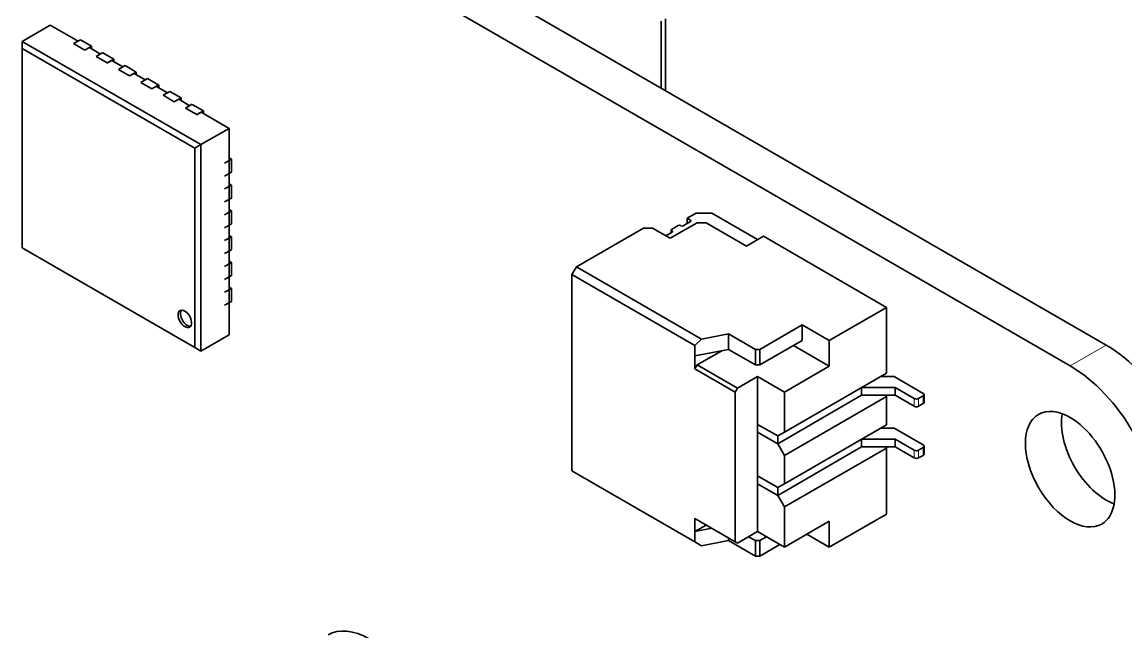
# Model space of a CAD drawing. Extents: x 386 to 1090, y 188 to 736.
# Drawn here: x 740.25 to 757.7, y 711.34 to 720.98 of the extents above; entities that cross this region are included whole.
import ezdxf

# ---------------------------------------------------------------- set-up
doc = ezdxf.new("R2010")
doc.units = 0

msp = doc.modelspace()

# ---------------------------------------------------------------- linework, layer by layer
at = {"color": 7, "lineweight": 35, "ltscale": 0.410289}
msp.add_line((757.387, 715.877), (743.174, 724.083), dxfattribs=at)
at = {"color": 7, "lineweight": 35, "ltscale": 0.41029}
msp.add_line((756.818, 715.549), (742.605, 723.755), dxfattribs=at)
at = {"color": 7, "lineweight": 35, "ltscale": 0.01286}
msp.add_line((740.697, 720.935), (740.252, 720.678), dxfattribs=at)
at = {"color": 7, "lineweight": 35, "ltscale": 0.012716}
msp.add_line((740.697, 720.935), (741.138, 720.681), dxfattribs=at)
at = {"color": 7, "lineweight": 35, "ltscale": 0.026404}
msp.add_line((750.353, 719.939), (750.353, 720.995), dxfattribs=at)
at = {"color": 7, "lineweight": 35, "ltscale": 0.028445}
msp.add_line((750.423, 721.036), (750.423, 719.898), dxfattribs=at)
at = {"color": 7, "lineweight": 35, "ltscale": 0.002858}
for p, q in [((740.252, 720.564), (740.252, 720.678)), ((742.98, 718.989), (743.079, 719.046)), ((742.98, 715.839), (743.079, 715.781))]:
    msp.add_line(p, q, dxfattribs=at)
at = {"color": 7, "lineweight": 35, "ltscale": 0.081609}
for p, q in [((743.079, 719.046), (740.252, 720.678)), ((743.079, 715.781), (743.079, 719.046))]:
    msp.add_line(p, q, dxfattribs=at)
at = {"color": 7, "lineweight": 35, "ltscale": 0.003061}
for p, q in [((741.173, 720.704), (741.067, 720.642)), ((741.704, 720.398), (741.598, 720.336)), ((750.518, 717.706), (750.624, 717.768)), ((753.522, 715.207), (753.522, 715.085)), ((754.051, 715.207), (754.051, 715.085)), ((752.301, 714.503), (752.195, 714.441)), ((754.508, 714.278), (754.508, 714.156)), ((751.877, 713.809), (751.877, 713.686)), ((752.301, 713.686), (752.195, 713.625)), ((752.195, 713.502), (752.195, 713.625))]:
    msp.add_line(p, q, dxfattribs=at)
at = {"color": 7, "lineweight": 35, "ltscale": 0.005103}
for p, q in [((741.244, 720.54), (741.067, 720.642)), ((741.173, 720.703), (741.35, 720.601)), ((741.527, 720.499), (741.704, 720.397)), ((741.668, 720.375), (741.845, 720.273)), ((741.951, 720.132), (741.774, 720.234)), ((741.88, 720.295), (742.057, 720.193)), ((742.022, 720.171), (742.199, 720.068)), ((742.588, 719.886), (742.764, 719.784)), ((742.658, 719.724), (742.481, 719.826)), ((742.729, 719.762), (742.906, 719.66)), ((743.012, 719.52), (742.835, 719.622)), ((742.941, 719.682), (743.118, 719.58)), ((743.56, 718.815), (743.56, 718.611)), ((743.524, 718.59), (743.524, 718.386)), ((743.524, 718.386), (743.524, 718.182)), ((743.56, 718.406), (743.56, 718.202)), ((743.524, 718.182), (743.524, 717.978)), ((743.524, 717.978), (743.524, 717.774)), ((743.56, 717.998), (743.56, 717.794)), ((743.524, 717.774), (743.524, 717.57)), ((743.524, 717.57), (743.524, 717.365)), ((743.56, 717.59), (743.56, 717.386)), ((743.524, 717.161), (743.524, 716.957)), ((743.56, 717.182), (743.56, 716.978)), ((743.524, 716.753), (743.524, 716.549)), ((750.887, 713.135), (750.887, 712.931)), ((751.064, 713.033), (750.887, 712.931))]:
    msp.add_line(p, q, dxfattribs=at)
at = {"color": 7, "lineweight": 35, "ltscale": 0.003062}
for p, q in [((741.35, 720.602), (741.244, 720.54)), ((741.527, 720.5), (741.421, 720.438)), ((741.88, 720.295), (741.774, 720.234)), ((742.057, 720.193), (741.951, 720.132)), ((742.234, 720.091), (742.128, 720.03)), ((742.411, 719.989), (742.305, 719.928)), ((743.118, 719.581), (743.012, 719.52)), ((743.56, 718.406), (743.454, 718.345)), ((743.56, 718.202), (743.454, 718.141)), ((743.56, 717.998), (743.454, 717.937)), ((743.56, 717.794), (743.454, 717.732)), ((743.56, 717.385), (743.454, 717.324)), ((743.56, 717.181), (743.454, 717.12)), ((743.56, 716.977), (743.454, 716.916)), ((743.56, 716.773), (743.454, 716.712)), ((754.508, 715.095), (754.508, 714.972)), ((751.877, 714.625), (751.877, 714.503)), ((752.195, 714.319), (752.195, 714.441)), ((753.522, 714.391), (753.522, 714.268)), ((754.051, 714.391), (754.051, 714.268)), ((750.887, 712.768), (750.993, 712.706))]:
    msp.add_line(p, q, dxfattribs=at)
at = {"color": 7, "lineweight": 35, "ltscale": 0.002044}
msp.add_line((741.315, 720.58), (741.244, 720.54), dxfattribs=at)
at = {"color": 7, "lineweight": 35, "ltscale": 0.001031}
for p, q in [((741.35, 720.601), (741.35, 720.56)), ((741.704, 720.397), (741.704, 720.355)), ((742.057, 720.193), (742.057, 720.151)), ((742.411, 719.988), (742.411, 719.947)), ((742.764, 719.784), (742.764, 719.743))]:
    msp.add_line(p, q, dxfattribs=at)
at = {"color": 7, "lineweight": 35, "ltscale": 0.078751}
for p, q in [((740.252, 717.414), (740.252, 720.564)), ((740.252, 720.564), (742.98, 718.989)), ((742.98, 718.989), (742.98, 715.839)), ((742.98, 715.839), (740.252, 717.414))]:
    msp.add_line(p, q, dxfattribs=at)
at = {"color": 7, "lineweight": 35, "ltscale": 0.005104}
for p, q in [((741.315, 720.579), (741.491, 720.477)), ((741.598, 720.336), (741.421, 720.438)), ((742.305, 719.928), (742.128, 720.03)), ((743.524, 718.794), (743.524, 718.59)), ((743.524, 717.365), (743.524, 717.161)), ((743.524, 716.957), (743.524, 716.753)), ((743.56, 716.774), (743.56, 716.569)), ((750.887, 715.503), (750.887, 715.707))]:
    msp.add_line(p, q, dxfattribs=at)
at = {"color": 7, "lineweight": 35, "ltscale": 0.002043}
for p, q in [((741.668, 720.376), (741.598, 720.335)), ((742.022, 720.172), (741.951, 720.131)), ((742.375, 719.968), (742.305, 719.927)), ((742.729, 719.764), (742.658, 719.723)), ((743.083, 719.56), (743.012, 719.519)), ((754.493, 715.074), (754.423, 715.033))]:
    msp.add_line(p, q, dxfattribs=at)
at = {"color": 7, "lineweight": 35, "ltscale": 0.005105}
for p, q in [((742.234, 720.091), (742.411, 719.988)), ((742.375, 719.966), (742.552, 719.864))]:
    msp.add_line(p, q, dxfattribs=at)
at = {"color": 7, "lineweight": 35, "ltscale": 0.003063}
for p, q in [((742.587, 719.887), (742.481, 719.826)), ((742.764, 719.785), (742.658, 719.724)), ((742.941, 719.683), (742.835, 719.622)), ((743.56, 718.814), (743.454, 718.753)), ((743.56, 718.61), (743.454, 718.549)), ((743.56, 717.59), (743.454, 717.528)), ((743.56, 716.569), (743.454, 716.508)), ((751.736, 712.849), (751.842, 712.788)), ((751.912, 712.788), (752.018, 712.849))]:
    msp.add_line(p, q, dxfattribs=at)
at = {"color": 7, "lineweight": 35, "ltscale": 0.012757}
msp.add_line((743.082, 719.558), (743.524, 719.303), dxfattribs=at)
at = {"color": 7, "lineweight": 35, "ltscale": 0.001035}
msp.add_line((743.118, 719.58), (743.118, 719.539), dxfattribs=at)
at = {"color": 7, "lineweight": 35, "ltscale": 0.012859}
for p, q in [((743.524, 719.303), (743.079, 719.046)), ((743.524, 716.039), (743.079, 715.781))]:
    msp.add_line(p, q, dxfattribs=at)
at = {"color": 7, "lineweight": 35, "ltscale": 0.012717}
msp.add_line((743.524, 719.303), (743.524, 718.794), dxfattribs=at)
at = {"color": 7, "lineweight": 35, "ltscale": 0.002041}
for p, q in [((743.454, 718.753), (743.524, 718.794)), ((743.454, 718.345), (743.524, 718.386)), ((743.454, 717.937), (743.524, 717.978)), ((743.454, 717.529), (743.524, 717.57)), ((743.454, 717.12), (743.524, 717.161))]:
    msp.add_line(p, q, dxfattribs=at)
at = {"color": 7, "lineweight": 35, "ltscale": 0.001034}
for p, q in [((743.524, 718.835), (743.56, 718.815)), ((743.524, 718.427), (743.56, 718.406)), ((743.524, 718.019), (743.56, 717.998)), ((743.524, 717.611), (743.56, 717.59)), ((743.524, 717.202), (743.56, 717.182)), ((743.524, 716.794), (743.56, 716.774))]:
    msp.add_line(p, q, dxfattribs=at)
at = {"color": 7, "lineweight": 35, "ltscale": 0.012247}
for p, q in [((750.922, 717.809), (750.498, 717.565)), ((751.842, 715.809), (751.417, 716.054)), ((751.417, 715.809), (751.842, 715.564)), ((752.301, 715.135), (751.877, 715.38)), ((751.842, 712.543), (751.417, 712.788))]:
    msp.add_line(p, q, dxfattribs=at)
at = {"color": 7, "lineweight": 35, "ltscale": 0.003316}
msp.add_line((750.701, 717.764), (750.816, 717.83), dxfattribs=at)
at = {"color": 7, "lineweight": 35, "ltscale": 0.004084}
msp.add_line((750.905, 717.963), (750.763, 717.881), dxfattribs=at)
at = {"color": 7, "lineweight": 35, "ltscale": 0.001531}
msp.add_line((750.763, 717.881), (750.816, 717.85), dxfattribs=at)
at = {"color": 7, "lineweight": 35, "ltscale": 0.00204}
for p, q in [((750.763, 717.881), (750.763, 717.799)), ((743.454, 716.712), (743.524, 716.753))]:
    msp.add_line(p, q, dxfattribs=at)
at = {"color": 7, "lineweight": 13, "ltscale": 0.000511169}
for p, q in [((750.816, 717.85), (750.816, 717.83)), ((750.525, 717.682), (750.525, 717.661))]:
    msp.add_line(p, q, dxfattribs=at)
at = {"color": 7, "lineweight": 35, "ltscale": 0.006186}
msp.add_line((750.905, 717.963), (751.152, 717.963), dxfattribs=at)
at = {"color": 7, "lineweight": 35, "ltscale": 0.003535}
for p, q in [((751.064, 717.809), (750.922, 717.809)), ((750.215, 717.728), (750.074, 717.728))]:
    msp.add_line(p, q, dxfattribs=at)
at = {"color": 7, "lineweight": 35, "ltscale": 0.018372}
for p, q in [((751.7, 717.442), (751.064, 717.809)), ((750.922, 715.564), (751.559, 715.197)), ((750.887, 713.135), (751.523, 712.768))]:
    msp.add_line(p, q, dxfattribs=at)
at = {"color": 7, "lineweight": 35, "ltscale": 0.020923}
msp.add_line((751.877, 717.544), (751.152, 717.963), dxfattribs=at)
at = {"color": 7, "lineweight": 35, "ltscale": 0.030619}
msp.add_line((749.013, 717.115), (750.074, 717.728), dxfattribs=at)
at = {"color": 7, "lineweight": 35, "ltscale": 0.008164}
msp.add_line((750.498, 717.565), (750.215, 717.728), dxfattribs=at)
at = {"color": 7, "lineweight": 35, "ltscale": 0.002805}
msp.add_line((750.427, 717.605), (750.525, 717.661), dxfattribs=at)
at = {"color": 7, "lineweight": 35, "ltscale": 0.001076}
msp.add_line((750.51, 717.696), (750.51, 717.653), dxfattribs=at)
at = {"color": 7, "lineweight": 35, "ltscale": 0.000202321}
msp.add_line((750.518, 717.686), (750.525, 717.682), dxfattribs=at)
at = {"color": 7, "lineweight": 13, "ltscale": 0.000714111}
msp.add_line((750.518, 717.686), (750.518, 717.657), dxfattribs=at)
at = {"color": 7, "lineweight": 35, "ltscale": 0.000203646}
msp.add_line((750.659, 717.768), (750.666, 717.764), dxfattribs=at)
at = {"color": 7, "lineweight": 35, "ltscale": 0.007756}
msp.add_line((751.969, 717.597), (751.7, 717.442), dxfattribs=at)
at = {"color": 7, "lineweight": 35, "ltscale": 0.056135}
for p, q in [((751.969, 717.597), (753.914, 716.474)), ((750.887, 715.87), (748.943, 716.993)), ((748.943, 713.89), (750.887, 712.768))]:
    msp.add_line(p, q, dxfattribs=at)
at = {"color": 7, "lineweight": 35, "ltscale": 0.003536}
msp.add_line((748.943, 716.993), (749.013, 717.115), dxfattribs=at)
at = {"color": 7, "lineweight": 35, "ltscale": 0.057156}
msp.add_line((749.013, 717.115), (750.993, 715.972), dxfattribs=at)
at = {"color": 7, "lineweight": 35, "ltscale": 0.077567}
msp.add_line((748.943, 713.89), (748.943, 716.993), dxfattribs=at)
at = {"color": 7, "lineweight": 35, "ltscale": 0.012758}
msp.add_line((743.524, 716.549), (743.524, 716.039), dxfattribs=at)
at = {"color": 7, "lineweight": 35, "ltscale": 0.026128}
for p, q in [((753.914, 716.474), (753.008, 715.952)), ((753.914, 713.208), (753.008, 712.686))]:
    msp.add_line(p, q, dxfattribs=at)
at = {"color": 7, "lineweight": 35, "ltscale": 0.026025}
for p, q in [((753.914, 715.433), (753.914, 716.474)), ((753.914, 713.208), (753.914, 714.25))]:
    msp.add_line(p, q, dxfattribs=at)
at = {"color": 7, "lineweight": 35, "ltscale": 0.010801}
for p, q in [((750.993, 715.972), (751.417, 716.054)), ((750.993, 712.706), (751.417, 712.788))]:
    msp.add_line(p, q, dxfattribs=at)
at = {"color": 7, "lineweight": 35, "ltscale": 0.006123}
for p, q in [((751.417, 715.809), (751.417, 716.054)), ((751.842, 715.564), (751.842, 715.809)), ((751.912, 715.564), (751.912, 715.809)), ((751.842, 712.788), (751.842, 712.543)), ((751.912, 712.788), (751.912, 712.543))]:
    msp.add_line(p, q, dxfattribs=at)
at = {"color": 7, "lineweight": 35, "ltscale": 0.019392}
for p, q in [((752.584, 716.197), (751.912, 715.809)), ((751.912, 715.564), (752.584, 715.952))]:
    msp.add_line(p, q, dxfattribs=at)
at = {"color": 7, "lineweight": 35, "ltscale": 0.012249}
msp.add_line((753.008, 715.952), (752.584, 716.197), dxfattribs=at)
at = {"color": 7, "lineweight": 35, "ltscale": 0.006125}
msp.add_line((752.584, 715.952), (752.584, 716.197), dxfattribs=at)
at = {"color": 7, "lineweight": 35, "ltscale": 0.00368}
msp.add_line((750.993, 715.972), (750.887, 715.87), dxfattribs=at)
at = {"color": 7, "lineweight": 35, "ltscale": 0.004082}
msp.add_line((750.887, 715.707), (750.887, 715.87), dxfattribs=at)
at = {"color": 7, "lineweight": 35, "ltscale": 0.01633}
msp.add_line((753.008, 715.544), (752.443, 715.87), dxfattribs=at)
at = {"color": 7, "lineweight": 35, "ltscale": 0.010205}
msp.add_line((753.008, 715.544), (753.008, 715.952), dxfattribs=at)
at = {"color": 7, "lineweight": 13, "ltscale": 0.016432}
msp.add_line((757.387, 715.877), (756.818, 715.549), dxfattribs=at)
at = {"color": 7, "lineweight": 35, "ltscale": 0.013502}
msp.add_line((751.417, 715.809), (750.887, 715.707), dxfattribs=at)
at = {"color": 7, "lineweight": 35, "ltscale": 0.011227}
for p, q in [((751.311, 715.789), (750.922, 715.564)), ((753.914, 714.617), (753.914, 715.066))]:
    msp.add_line(p, q, dxfattribs=at)
at = {"color": 7, "lineweight": 35, "ltscale": 0.001767}
for p, q in [((751.912, 715.809), (751.842, 715.809)), ((751.842, 715.564), (751.912, 715.564)), ((751.559, 715.197), (751.523, 715.135)), ((751.842, 712.788), (751.912, 712.788)), ((751.912, 712.543), (751.842, 712.543))]:
    msp.add_line(p, q, dxfattribs=at)
at = {"color": 7, "lineweight": 35, "ltscale": 0.001768}
msp.add_line((750.887, 715.503), (750.922, 715.564), dxfattribs=at)
at = {"color": 7, "lineweight": 35, "ltscale": 0.020414}
for p, q in [((753.008, 715.544), (752.301, 715.135)), ((753.008, 713.094), (752.301, 712.686))]:
    msp.add_line(p, q, dxfattribs=at)
at = {"color": 7, "lineweight": 35, "ltscale": 0.018371}
msp.add_line((751.523, 715.135), (750.887, 715.503), dxfattribs=at)
at = {"color": 7, "lineweight": 35, "ltscale": 0.009185}
for p, q in [((751.877, 715.38), (751.559, 715.197)), ((751.559, 712.747), (751.877, 712.931))]:
    msp.add_line(p, q, dxfattribs=at)
at = {"color": 7, "lineweight": 35, "ltscale": 0.018881}
for p, q in [((751.877, 715.38), (751.877, 714.625)), ((751.877, 713.686), (751.877, 712.931))]:
    msp.add_line(p, q, dxfattribs=at)
at = {"color": 7, "lineweight": 35, "ltscale": 0.046542}
for p, q in [((752.301, 714.503), (753.914, 715.433)), ((752.301, 714.135), (753.914, 715.066))]:
    msp.add_line(p, q, dxfattribs=at)
at = {"color": 7, "lineweight": 35, "ltscale": 0.005302}
for p, q in [((753.822, 715.38), (754.034, 715.38)), ((753.822, 714.564), (754.034, 714.564))]:
    msp.add_line(p, q, dxfattribs=at)
at = {"color": 7, "lineweight": 35, "ltscale": 0.013269}
msp.add_line((754.034, 715.38), (754.493, 715.115), dxfattribs=at)
at = {"color": 7, "lineweight": 35, "ltscale": 0.013232}
for p, q in [((754.051, 715.207), (753.522, 715.207)), ((754.051, 715.085), (753.522, 715.085)), ((754.051, 714.391), (753.522, 714.391)), ((754.051, 714.268), (753.522, 714.268))]:
    msp.add_line(p, q, dxfattribs=at)
at = {"color": 7, "lineweight": 35, "ltscale": 0.008692}
for p, q in [((754.352, 715.033), (754.051, 715.207)), ((754.352, 714.911), (754.051, 715.085)), ((754.352, 714.217), (754.051, 714.391)), ((754.352, 714.094), (754.051, 714.268))]:
    msp.add_line(p, q, dxfattribs=at)
at = {"color": 7, "lineweight": 35, "ltscale": 0.059196}
msp.add_line((751.523, 712.768), (751.523, 715.135), dxfattribs=at)
at = {"color": 7, "lineweight": 35, "ltscale": 0.038288}
for p, q in [((753.522, 715.085), (752.195, 714.319)), ((752.195, 714.319), (753.522, 715.085))]:
    msp.add_line(p, q, dxfattribs=at)
at = {"color": 7, "lineweight": 35, "ltscale": 0.01582}
for p, q in [((752.301, 715.135), (752.301, 714.503)), ((752.301, 713.319), (752.301, 712.686))]:
    msp.add_line(p, q, dxfattribs=at)
at = {"color": 7, "lineweight": 35, "ltscale": 0.000539404}
for p, q in [((753.903, 715.085), (753.914, 715.066)), ((753.903, 714.268), (753.914, 714.25))]:
    msp.add_line(p, q, dxfattribs=at)
at = {"color": 7, "lineweight": 13, "ltscale": 0.003061}
for p, q in [((754.352, 715.033), (754.352, 714.911)), ((754.423, 715.033), (754.423, 714.911))]:
    msp.add_line(p, q, dxfattribs=at)
at = {"color": 7, "lineweight": 13, "ltscale": 0.003062}
for p, q in [((754.493, 715.074), (754.493, 714.952)), ((754.352, 714.217), (754.352, 714.094)), ((754.423, 714.217), (754.423, 714.094)), ((754.493, 714.258), (754.493, 714.135))]:
    msp.add_line(p, q, dxfattribs=at)
at = {"color": 7, "lineweight": 35, "ltscale": 0.002042}
for p, q in [((754.493, 714.952), (754.423, 714.911)), ((754.493, 714.258), (754.423, 714.217)), ((754.493, 714.135), (754.423, 714.094))]:
    msp.add_line(p, q, dxfattribs=at)
at = {"color": 7, "lineweight": 35, "ltscale": 0.009186}
for p, q in [((752.195, 714.441), (751.877, 714.625)), ((752.195, 714.441), (751.877, 714.625)), ((751.877, 714.503), (752.195, 714.319)), ((751.877, 714.503), (752.195, 714.319)), ((752.195, 713.625), (751.877, 713.809)), ((752.195, 713.625), (751.877, 713.809)), ((751.877, 713.686), (752.195, 713.502)), ((751.877, 713.686), (752.195, 713.502)), ((752.231, 712.727), (751.912, 712.543))]:
    msp.add_line(p, q, dxfattribs=at)
at = {"color": 7, "lineweight": 35, "ltscale": 0.017351}
msp.add_line((751.877, 714.503), (751.877, 713.809), dxfattribs=at)
at = {"color": 7, "lineweight": 35, "ltscale": 0.046541}
for p, q in [((752.301, 713.686), (753.914, 714.617)), ((752.301, 713.319), (753.914, 714.25))]:
    msp.add_line(p, q, dxfattribs=at)
at = {"color": 7, "lineweight": 35, "ltscale": 0.013268}
msp.add_line((754.034, 714.564), (754.493, 714.299), dxfattribs=at)
at = {"color": 7, "lineweight": 35, "ltscale": 0.005303}
for p, q in [((752.195, 714.319), (752.301, 714.135)), ((752.195, 713.502), (752.301, 713.319))]:
    msp.add_line(p, q, dxfattribs=at)
at = {"color": 7, "lineweight": 35, "ltscale": 0.038287}
for p, q in [((753.522, 714.268), (752.195, 713.502)), ((752.195, 713.502), (753.522, 714.268))]:
    msp.add_line(p, q, dxfattribs=at)
at = {"color": 7, "lineweight": 35, "ltscale": 0.011226}
msp.add_line((752.301, 714.135), (752.301, 713.686), dxfattribs=at)
at = {"color": 7, "lineweight": 35, "ltscale": 0.010207}
for p, q in [((753.008, 713.094), (753.008, 712.686)), ((753.008, 712.686), (752.655, 712.89))]:
    msp.add_line(p, q, dxfattribs=at)
at = {"color": 7, "lineweight": 35, "ltscale": 0.00675}
msp.add_line((751.152, 712.982), (750.887, 712.931), dxfattribs=at)
at = {"color": 7, "lineweight": 35, "ltscale": 0.004083}
msp.add_line((750.887, 712.931), (750.887, 712.768), dxfattribs=at)
at = {"color": 7, "lineweight": 35, "ltscale": 0.012248}
msp.add_line((751.877, 712.931), (752.301, 712.686), dxfattribs=at)
at = {"color": 7, "lineweight": 35, "ltscale": 0.001021}
msp.add_line((751.417, 712.829), (751.417, 712.788), dxfattribs=at)
at = {"color": 7, "lineweight": 35, "ltscale": 0.00102}
msp.add_line((751.523, 712.768), (751.559, 712.747), dxfattribs=at)
at = {"color": 7, "lineweight": 35}
for centre, major_axis, start_param, end_param in [((750.799, 717.84), (-0.025, 0), 3.141593, 3.926991), ((750.799, 717.84), (-0.025, 0), 2.356194, 3.141593), ((750.535, 717.696), (-0.025, 0), 5.497787, 6.283185), ((750.535, 717.696), (-0.025, 0), 0, 0.785398), ((750.507, 717.672), (0.025, 0), 0, 0.785398), ((750.507, 717.672), (0.025, 0), 5.497787, 6.283185), ((750.641, 717.757), (0.025, 0), 0.785398, 2.356194), ((750.684, 717.774), (-0.025, 0), 0.785398, 2.356194), ((742.824, 716.293), (0.075, -0.13), 3.141593, 6.283185), ((742.86, 716.314), (0.075, -0.13), 3.378138, 6.046641), ((742.824, 716.293), (0.075, -0.13), 0.785398, 3.141593), ((742.824, 716.293), (0.075, -0.13), 6.283185, 7.068583), ((757.387, 714.244), (1, -1.732), 0.785398, 2.356194), ((756.818, 713.916), (1, -1.732), 0.785398, 2.356194), ((754.387, 715.054), (-0.05, 0), 0.785398, 2.356194), ((754.458, 715.095), (-0.05, 0), 3.141593, 3.926991), ((754.458, 715.095), (-0.05, 0), 2.356194, 3.141593), ((754.387, 714.931), (-0.05, 0), 0.785398, 2.356194), ((754.458, 714.972), (-0.05, 0), 2.356194, 3.141593), ((756.818, 713.916), (0.5, -0.866), 2.356194, 3.141593), ((756.818, 713.916), (0.5, -0.866), 3.141593, 6.283185), ((757.387, 714.244), (0.5, -0.866), 3.746422, 5.678358), ((756.818, 713.916), (0.5, -0.866), 6.283185, 8.63938), ((754.387, 714.237), (-0.05, 0), 0.785398, 2.356194), ((754.458, 714.278), (-0.05, 0), 3.141593, 3.926991), ((754.458, 714.278), (-0.05, 0), 2.356194, 3.141593), ((754.458, 714.156), (-0.05, 0), 2.356194, 3.141593), ((754.387, 714.115), (-0.05, 0), 0.785398, 2.356194), ((745.738, 710.172), (0.65, -1.126), 2.356194, 3.141592)]:
    msp.add_ellipse(centre, major_axis=major_axis, ratio=0.57735, start_param=start_param, end_param=end_param, dxfattribs=at)

doc.saveas('drawing.dxf')
